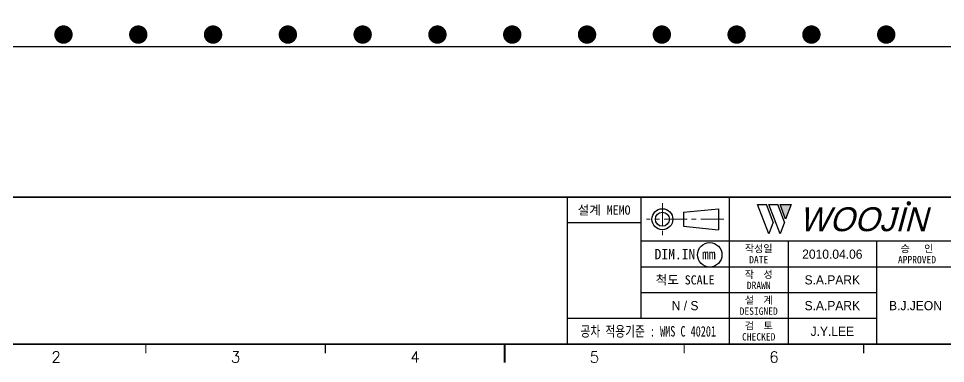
# Model space of a CAD drawing. Extents: x 295 to 953, y 10 to 290.
# Drawn here: x 554.9 to 806.7, y 9.8 to 103.6 of the extents above; entities that cross this region are included whole.
import ezdxf
from ezdxf.enums import TextEntityAlignment as Align

# ---------------------------------------------------------------- set-up
doc = ezdxf.new("R2010")
doc.units = 0
doc.header["$LTSCALE"] = 5
doc.header["$MEASUREMENT"] = 0
doc.linetypes.add('CENTER', pattern=[2, 1.25, -0.25, 0.25, -0.25])
doc.layers.get('0').update_dxf_attribs({"linetype": 'CONTINUOUS', "lineweight": 25})
doc.layers.add('2', color=2, linetype='CENTER', lineweight=13)
doc.layers.add('6', color=6, linetype='CONTINUOUS', lineweight=13)
for name, color, linetype in [('DV-ABPB-A4_IN2', 3, 'CONTINUOUS'), ('SHEET', 3, 'CONTINUOUS'), ('문자', 4, 'CONTINUOUS'), ('테두리', 3, 'CONTINUOUS')]:
    doc.layers.add(name, color=color, linetype=linetype)
doc.styles.add('MARK', font='ARLRDBD.TTF')
doc.styles.get("Standard").update_dxf_attribs({"font": 'simplex.shx'})
doc.styles.add('굴림', font='')
doc.styles.add('굴림체', font='')
doc.styles.get('굴림').set_extended_font_data('Gulim')
doc.styles.get('굴림체').set_extended_font_data('GulimChe')

# ---------------------------------------------------------------- blocks, each defined once
blk = doc.blocks.new('B')
at = {"layer": '문자'}
blk.add_hatch(color=256, dxfattribs=at).paths.add_polyline_path([(13.79, 10), (15.31, 6), (16.84, 10)])
at = {"color": 4, "const_width": 0.6}
blk.add_lwpolyline([(48.46, 10.32, 1), (49.06, 10.32, 1)], format="xyb", close=True, dxfattribs=at)
at = {"layer": '문자'}
for p, q in [((10.73, 2), (7.68, 10)), ((7.68, 10), (10.09, 10)), ((11.94, 5.16), (10.09, 10)), ((10.73, 10), (13.15, 10)), ((13.79, 2), (10.73, 10)), ((14.99, 5.16), (13.15, 10)), ((13.79, 10), (16.84, 10)), ((15.31, 6), (13.79, 10)), ((16.84, 10), (15.31, 6)), ((11.94, 5.16), (10.73, 2)), ((14.99, 5.16), (13.79, 2))]:
    blk.add_line(p, q, dxfattribs=at)
at = {"layer": '문자', "style": 'MARK', "oblique": 15}
blk.add_text('WOOJIN', height=6.5, dxfattribs=at).set_placement((36.4, 6), align=Align.MIDDLE_CENTER)
blk = doc.blocks.new('C')
at = {"layer": '2'}
for p, q in [((252.83, 53.35), (252.83, 44.65)), ((269.53, 49), (248.48, 49))]:
    blk.add_line(p, q, dxfattribs=at)
at = {"layer": 'SHEET'}
for p, q in [((227, 55), (227, 15)), ((247, 55), (247, 22)), ((271, 55), (271, 15)), ((271, 55), (271, 15)), ((247, 48), (227, 48)), ((333, 43), (247, 43)), ((287, 43), (287, 15)), ((311, 43), (311, 15)), ((333, 36), (247, 36)), ((311, 29), (247, 29)), ((311, 22), (227, 22))]:
    blk.add_line(p, q, dxfattribs=at)
at = {"layer": 'SHEET', "color": 4}
for p, q in [((258.53, 50.9), (268.03, 51.85)), ((258.53, 50.9), (258.53, 47.1)), ((268.03, 51.85), (268.03, 46.15)), ((258.53, 47.1), (268.03, 46.15))]:
    blk.add_line(p, q, dxfattribs=at)
for radius in [2.85, 1.9]:
    blk.add_circle((252.83, 49), radius, dxfattribs=at)
at = {"layer": 'SHEET'}
blk.add_circle((265.7, 39.32), 3.32, dxfattribs=at)
at = {"layer": '테두리'}
for points, const_width in [([(15, 285), (15, 15), (405, 15), (405, 285), (15, 285)], 0.5), ([(15, 55), (405, 55)], 0.5), ([(112.5, 12.5), (112.5, 15)], 0.3), ([(161.25, 12.5), (161.25, 15)], 0.3), ([(210, 10), (210, 15)], 0.5), ([(258.75, 12.5), (258.75, 15)], 0.3), ([(307.5, 12.5), (307.5, 15)], 0.3)]:
    blk.add_lwpolyline(points, dxfattribs=dict(at, const_width=const_width))
blk.add_blockref('B', (271, 43))
at = {"layer": '문자', "style": '굴림체'}
for s, height, p in [('설계 MEMO', 2.5, (237, 51.5)), ('DIM.IN mm', 2.85, (259, 39.5)), ('작성일', 2, (279, 41)), ('승   인', 2, (322, 41)), ('DATE', 2, (279, 38)), ('APPROVED', 2, (322, 38)), ('작  성', 2, (279, 34)), ('척도 SCALE', 2.5, (259, 32.5)), ('DRAWN', 2, (279, 31)), ('설  계', 2, (279, 27)), ('DESIGNED', 2, (279, 24)), ('검  토', 2, (279, 20)), ('CHECKED', 2, (279, 17))]:
    blk.add_text(s, height=height, dxfattribs=at).set_placement(p, align=Align.MIDDLE_CENTER)
at = {"layer": '문자', "style": '굴림체', "width": 0.75}
blk.add_text('공차 적용기준 : WMS C 40201', height=2.85, dxfattribs=at).set_placement((249, 18.5), align=Align.MIDDLE_CENTER)
at = {"layer": '문자'}
for s, p in [('2', (88.12, 11.5)), ('3', (136.88, 11.5)), ('4', (185.62, 11.5)), ('5', (234.38, 11.5)), ('6', (283.12, 11.5))]:
    blk.add_text(s, height=3, dxfattribs=at).set_placement(p, align=Align.MIDDLE)

msp = doc.modelspace()

# ---------------------------------------------------------------- linework, layer by layer
at = {"color": 7, "const_width": 2.5}
for points in [[(565.85, 99.25, 1), (568.35, 99.25, 1)], [(586.17, 99.25, 1), (588.67, 99.25, 1)], [(606.49, 99.25, 1), (608.99, 99.25, 1)], [(626.81, 99.25, 1), (629.31, 99.25, 1)], [(647.13, 99.25, 1), (649.63, 99.25, 1)], [(667.45, 99.25, 1), (669.95, 99.25, 1)], [(687.77, 99.25, 1), (690.27, 99.25, 1)], [(708.09, 99.25, 1), (710.59, 99.25, 1)], [(728.41, 99.25, 1), (730.91, 99.25, 1)], [(748.73, 99.25, 1), (751.23, 99.25, 1)], [(769.05, 99.25, 1), (771.55, 99.25, 1)], [(789.37, 99.25, 1), (791.87, 99.25, 1)]]:
    msp.add_lwpolyline(points, format="xyb", close=True, dxfattribs=at)
at = {"layer": 'DV-ABPB-A4_IN2', "color": 7}
msp.add_line((501.48, 96), (871.62, 96), dxfattribs=at)

# ---------------------------------------------------------------- block references
msp.add_blockref('C', (476.98, 0))

# ---------------------------------------------------------------- texts
at = {"color": 4, "style": '굴림'}
for s, p in [('2010.04.06', (775.98, 39.5)), ('S.A.PARK', (775.98, 32.5)), ('S.A.PARK', (775.98, 25.5)), ('B.J.JEON', (798.57, 25.5)), ('J.Y.LEE', (775.98, 18.5))]:
    msp.add_text(s, height=2.5, dxfattribs=at).set_placement(p, align=Align.MIDDLE_CENTER)
at = {"layer": '6', "color": 4, "insert": (573.67, 73.54), "char_height": 3, "width": 36.962, "attachment_point": 4, "style": '굴림체'}
msp.add_mtext('{\\f굴림|b0|i0|c129;\\C7;', dxfattribs=at)
at = {"layer": '문자', "style": '굴림'}
msp.add_text('N / S', height=2.5, dxfattribs=at).set_placement((735.98, 25.5), align=Align.MIDDLE_CENTER)

doc.saveas('drawing.dxf')
